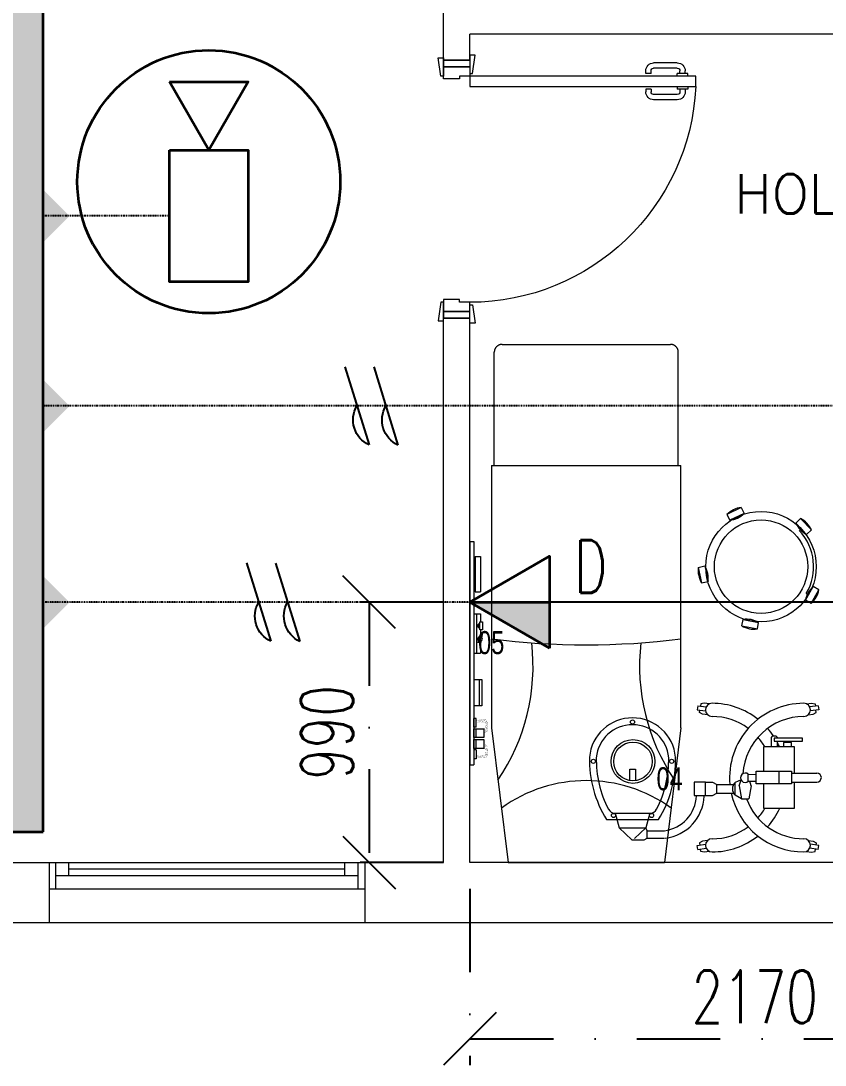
# Model space of a CAD drawing. Header units: inches. Extents: x -12418 to 57169, y -29325 to 19878.
# Drawn here: x 29742 to 32801, y -14238 to -10267 of the extents above; entities that cross this region are included whole.
import ezdxf

# ---------------------------------------------------------------- set-up
doc = ezdxf.new("R2010")
doc.units = ezdxf.units.IN
doc.header["$LTSCALE"] = 25
doc.header["$MEASUREMENT"] = 0
for name, pattern in [('00-Ground Floor$0$HIDDEN', [9.525, 6.35, -3.175]), ('DASHDOT', [25.4, 12.7, -6.35, 0, -6.35]), ('HIDDEN', [9.525, 6.35, -3.175])]:
    doc.linetypes.add(name, pattern=pattern)
doc.layers.get('0').update_dxf_attribs({"color": 8})
doc.layers.get('Defpoints').update_dxf_attribs({"color": 8})
doc.layers.add('0 @ 50', color=8, linetype='Continuous')
doc.layers.add('T-WIRE', color=140, linetype='Continuous')
for name, color, linetype, lineweight in [('00-Ground Floor$0$72_EGR_BASE_TEXT', 252, 'Continuous', 5), ('00-Ground Floor$0$72_EGR_EQP_TAG', 142, 'Continuous', 5), ('00-Ground Floor$0$Aluminum', 251, 'Continuous', 5), ('00-Ground Floor$0$LOADING', 253, 'Continuous', 5), ('00-Ground Floor$0$Walls', 251, 'Continuous', 5), ('00-Ground Floor$0$Wooden Joinery', 251, 'Continuous', 5), ('E-LITE-CLNG-CNDT', 6, 'DASHDOT', 35), ('T-CABL-TRAY', 60, 'Continuous', 35), ('T-DATA-CLNG-COND', 51, 'DASHDOT', 25), ('T-DATA-CLNG-COND @ 100', 51, 'DASHDOT', 25), ('T-DATA-DEVC-TYPE', 2, 'Continuous', 25), ('T-DATA-DIM', 251, 'DASHDOT', 25), ('T-DATA-DIM @ 100', 251, 'DASHDOT', 25), ('T-DATA-FLOR-COND', 40, 'HIDDEN', 25), ('T-DATA-WALL @ 100', 33, 'Continuous', 35), ('T-SERT-CLNG @ 100', 60, 'Continuous', 35)]:
    doc.layers.add(name, color=color, linetype=linetype, lineweight=lineweight)
doc.styles.add('00-Ground Floor$0$SIMPLEX', font='SIMPLEX.shx', dxfattribs={"height": 150})
doc.styles.add('00-Ground Floor$0$X3G_ENTITY_257CFD', font='swisscl.ttf', dxfattribs={"height": 200})
doc.styles.add('DC_Simplex', font='SIMPLEX.shx', dxfattribs={"width": 0.7})
doc.dimstyles.new('DevCad-MM', dxfattribs={"dimscale": 0.01, "dimtxt": 2, "dimasz": 2, "dimexe": 1, "dimexo": 1, "dimgap": 0.6, "dimtad": 1, "dimdec": 0, "dimrnd": 10, "dimzin": 1, "dimdsep": 46, "dimtxsty": 'DC_Simplex', "dimblk1": 'OBLIQUE', "dimblk2": 'OBLIQUE', "dimsah": 1, "dimcen": 3, "dimclrd": 256, "dimclre": 256, "dimclrt": 45, "dimadec": 0, "dimazin": 0, "dimtfac": 1, "dimtdec": 0, "dimtix": 1, "dimtmove": 2, "dimatfit": 2, "dimldrblk": 'OBLIQUE', "dimfxl": 1, "dimtolj": 1, "dimtzin": 0, "dimarcsym": 0})

# ---------------------------------------------------------------- blocks, each defined once
blk = doc.blocks.new('00-Ground Floor$0$A$C72370EFE')
at = {"layer": '00-Ground Floor$0$Wooden Joinery'}
for p, q in [((-0.01, -0.03), (-0.01, -0.07)), ((0, -0.03), (-0.01, -0.03)), ((0.04, -0.03), (0.05, -0.03)), ((0.05, -0.03), (0.05, -0.07)), ((-0.05, -0.07), (-0.05, -0.16)), ((-0.03, -0.07), (-0.03, -0.16)), ((-0.01, -0.04), (-0.02, -0.04)), ((-0.01, -0.06), (-0.02, -0.06)), ((0, -0.07), (-0.01, -0.07)), ((0.04, -0.07), (0.05, -0.07)), ((0.05, -0.04), (0.06, -0.04)), ((0.05, -0.06), (0.06, -0.06)), ((0.07, -0.07), (0.07, -0.16)), ((0.09, -0.07), (0.09, -0.16)), ((-0.01, -0.17), (-0.02, -0.17)), ((-0.01, -0.19), (-0.02, -0.19)), ((-0.01, -0.17), (-0.01, -0.19)), ((0.05, -0.17), (0.06, -0.17)), ((0.05, -0.17), (0.05, -0.19)), ((0.05, -0.19), (0.06, -0.19))]:
    blk.add_line(p, q, dxfattribs=at)
for centre, radius, start, end in [((-0.02, -0.07), 0.03, 90, 180), ((-0.02, -0.07), 0.01, 90, 180), ((0.06, -0.07), 0.03, 0, 90), ((0.06, -0.07), 0.01, 0, 90), ((-0.02, -0.16), 0.03, 180, 270), ((-0.02, -0.16), 0.01, 180, 270), ((0.06, -0.16), 0.01, 270, 0), ((0.06, -0.16), 0.03, 270, 0)]:
    blk.add_arc(centre, radius, start, end, dxfattribs=at)
blk = doc.blocks.new('00-Ground Floor$0$A$C5DAD61B4')
at = {"layer": '00-Ground Floor$0$Wooden Joinery'}
for points in [[(80, 959.1), (80, 969.1), (10, 979.1), (10, 959.1)], [(940, 959.1), (940, 969.1), (1010, 979.1), (1010, 959.1)], [(70, 859.1), (70, 849.1), (0, 839.1), (0, 859.1)], [(120, 859.1), (120, 0), (80, 0), (80, 859.1)], [(950, 859.1), (950, 849.1), (1020, 839.1), (1020, 859.1)]]:
    blk.add_lwpolyline(points, close=True, dxfattribs=at)
for points in [[(45, 859.1), (45, 959.1), (20, 959.1), (20, 859.1), (45, 859.1)], [(45, 859.1), (80, 859.1), (80, 899.1), (90, 899.1), (90, 959.1), (45, 959.1), (45, 859.1)], [(975, 859.1), (940, 859.1), (940, 899.1), (930, 899.1), (930, 959.1), (975, 959.1), (975, 859.1)], [(975, 859.1), (975, 959.1), (1000, 959.1), (1000, 859.1), (975, 859.1)]]:
    blk.add_lwpolyline(points, dxfattribs=at)
blk.add_arc((80, 859.1), 860, 272.666, 0, dxfattribs=at)
at = {"layer": '00-Ground Floor$0$Wooden Joinery', "xscale": 999.9999999998854, "yscale": 999.9999999998854, "zscale": 999.9999999998854, "rotation": 180}
blk.add_blockref('00-Ground Floor$0$A$C72370EFE', (120, 0), dxfattribs=at)
blk = doc.blocks.new('00-Ground Floor$0$mobile light')
at = {"layer": '00-Ground Floor$0$LOADING'}
for p, q in [((1882.58, -498.29), (1882.35, -499.8)), ((1882.35, -499.8), (1885.55, -500.28)), ((1882.58, -498.29), (1885.78, -498.78)), ((1883.28, -500.85), (1883.42, -499.96)), ((1883.78, -497.56), (1883.65, -498.45)), ((1885.1, -497.29), (1883.78, -497.56)), ((1887.04, -497.59), (1885.1, -497.29)), ((1923.94, -497.59), (1925.88, -497.29)), ((1928.41, -498.29), (1925.2, -498.78)), ((1928.63, -499.8), (1925.43, -500.28)), ((1925.88, -497.29), (1927.2, -497.56)), ((1927.2, -497.56), (1927.33, -498.45)), ((1927.7, -500.85), (1927.56, -499.96)), ((1928.41, -498.29), (1928.63, -499.8)), ((1884.47, -501.5), (1883.28, -500.85)), ((1886.4, -501.79), (1884.47, -501.5)), ((1924.58, -501.79), (1926.52, -501.5)), ((1926.52, -501.5), (1927.7, -500.85)), ((1947.59, -502.62), (1941.09, -502.62)), ((1948.76, -501.94), (1947.59, -502.62)), ((1947.59, -502.62), (1947.59, -505.45)), ((1948.15, -506.5), (1952.41, -502.55)), ((1953.47, -501.94), (1948.76, -501.94)), ((1958.23, -506.5), (1953.47, -501.94)), ((1947.59, -505.45), (1941.09, -505.45)), ((1946.6, -512.08), (1948.15, -506.5)), ((1947.59, -505.45), (1948.15, -506.5)), ((1958.23, -506.5), (1948.15, -506.5)), ((1959.78, -512.08), (1958.23, -506.5)), ((1963.08, -509.67), (1943.3, -509.67)), ((1959.78, -512.08), (1946.6, -512.08)), ((1908.01, -522.53), (1909, -517.55)), ((1911.69, -517.55), (1909, -517.55)), ((1912.69, -522.53), (1911.69, -517.55)), ((1911.69, -517.55), (1914.17, -518.99)), ((1914.17, -518.99), (1914.17, -523.77)), ((1921.08, -519.69), (1914.74, -519.69)), ((1922.73, -518.8), (1921.08, -519.69)), ((1921.08, -519.69), (1921.08, -523.01)), ((1921.08, -519.69), (1921.08, -523.01)), ((1925.38, -518.8), (1922.73, -518.8)), ((1892.68, -523.97), (1883.05, -523.97)), ((1892.68, -528.06), (1892.68, -523.24)), ((1892.68, -523.24), (1906.16, -523.24)), ((1897.5, -528.06), (1897.5, -523.24)), ((1906.16, -523.24), (1906.16, -528.06)), ((1908.01, -522.53), (1908.62, -524.28)), ((1912.69, -522.53), (1911.9, -524.78)), ((1911.9, -524.78), (1914.17, -523.77)), ((1921.08, -523.01), (1914.77, -523.01)), ((1922.73, -523.93), (1921.08, -523.04)), ((1925.38, -523.93), (1922.73, -523.93)), ((1892.68, -527.34), (1883.05, -527.34)), ((1906.16, -528.06), (1892.68, -528.06)), ((1909.15, -524.25), (1906.16, -524.32)), ((1909.15, -526.94), (1906.16, -526.87)), ((1909.15, -524.25), (1909.15, -526.94)), ((1882.35, -551.47), (1885.55, -550.99)), ((1882.58, -552.98), (1882.35, -551.47)), ((1884.47, -549.77), (1883.28, -550.42)), ((1883.28, -550.42), (1883.42, -551.31)), ((1886.4, -549.48), (1884.47, -549.77)), ((1924.58, -549.48), (1926.52, -549.77)), ((1928.63, -551.47), (1925.43, -550.99)), ((1926.52, -549.77), (1927.7, -550.42)), ((1927.7, -550.42), (1927.56, -551.31)), ((1928.41, -552.98), (1928.63, -551.47)), ((1882.58, -552.98), (1885.78, -552.5)), ((1883.78, -553.71), (1883.65, -552.82)), ((1885.1, -553.98), (1883.78, -553.71)), ((1887.04, -553.69), (1885.1, -553.98)), ((1923.94, -553.69), (1925.88, -553.98)), ((1928.41, -552.98), (1925.2, -552.5)), ((1925.88, -553.98), (1927.2, -553.71)), ((1927.2, -553.71), (1927.33, -552.82))]:
    blk.add_line(p, q, dxfattribs=at)
for points in [[(1903.33, -523.24), (1903.33, -514.02), (1891.61, -514.02), (1891.61, -523.97)], [(1891.61, -527.34), (1891.61, -537.34), (1903.33, -537.34), (1903.33, -528.06)], [(1954.27, -524.55), (1954.27, -528.82), (1952.05, -528.82), (1952.05, -524.5)], [(1892.74, -537.34), (1892.74, -539.04), (1895.76, -539.04), (1895.76, -537.34)], [(1898.05, -537.34), (1898.05, -539.5)], [(1898.05, -540.63), (1898.05, -540.87), (1898.53, -541.35), (1900.02, -541.35), (1900.5, -540.87), (1900.5, -537.34)]]:
    blk.add_lwpolyline(points, dxfattribs=at)
for points in [[(1929.78, -518.8), (1925.38, -518.8), (1925.38, -523.93), (1929.78, -523.93)], [(1899.3, -539.5), (1888.5, -539.5), (1888.5, -540.63), (1899.3, -540.63)]]:
    blk.add_lwpolyline(points, close=True, dxfattribs=at)
for centre, radius in [((1945.96, -511.25), 0.793), ((1960.42, -511.25), 0.793), ((1953.01, -531.79), 8.32), ((1953.01, -531.79), 7.35), ((1938.31, -531.85), 0.793), ((1968.07, -531.85), 0.793), ((1953.19, -546.77), 0.793)]:
    blk.add_circle(centre, radius, dxfattribs=at)
for centre, radius, start, end in [((1888.02, -499.89), 2.5, 90, 270), ((1888.02, -525.64), 28.25, 12.1463, 90), ((1922.96, -525.64), 28.25, 90, 128.2073), ((1922.96, -499.89), 2.5, 270, 90), ((1888.02, -525.64), 23.25, 20.3387, 90), ((1922.96, -525.64), 23.25, 90, 126.3743), ((1942.82, -519.31), 16.86, 97.1293, 177.6115), ((1922.96, -525.64), 28.25, 138.4974, 155.7305), ((1942.82, -519.31), 13.97, 97.1293, 177.6115), ((1922.96, -525.64), 23.25, 138.7224, 150.0382), ((1980.13, -532.49), 43.32, 148.2167, 181.2501), ((1946.6, -514.96), 2.89, 90, 152.4092), ((1959.78, -514.96), 2.89, 27.5908, 90), ((1926.25, -532.49), 43.32, 358.7499, 31.7833), ((1980.13, -532.49), 40.72, 152.4092, 181.2501), ((1926.25, -532.49), 40.72, 358.7499, 27.5908), ((1911.94, -521.38), 3.27, 313.0112, 46.9888), ((1883.05, -525.65), 1.68, 90, 270), ((1888.02, -525.64), 28.25, 270, 5.3386), ((1910.32, -525.6), 1.78, 229.0673, 130.9327), ((1888.02, -525.64), 23.25, 270, 356.3184), ((1953.19, -531.93), 16.44, 185.2361, 354.7639), ((1953.19, -531.93), 13.84, 185.2361, 354.7639), ((1922.96, -525.64), 28.25, 204.483, 208.105), ((1922.96, -525.64), 23.25, 210.2349, 221.2776), ((1922.96, -525.64), 28.25, 213.7985, 221.5026), ((1922.96, -525.64), 28.25, 231.7927, 270), ((1922.96, -525.64), 23.25, 233.6257, 270), ((1888.02, -551.39), 2.5, 90, 270), ((1922.96, -551.39), 2.5, 270, 90)]:
    blk.add_arc(centre, radius, start, end, dxfattribs=at)
blk = doc.blocks.new('00-Ground Floor$0$HF10037B-P')
at = {"layer": '00-Ground Floor$0$LOADING'}
for p, q in [((0.2459, 0.134), (0.1859, 0.134)), ((0.1859, 0.134), (0.1859, 0.109)), ((0.2459, 0.134), (0.2459, 0.109)), ((0.2459, 0.109), (0.1859, 0.109)), ((0, 0), (-0.0142, -0.0583)), ((0, 0), (0.0243, -0.0059)), ((0.0243, -0.0059), (0.01, -0.0642)), ((0.4069, -0.0417), (0.4165, -0.0387)), ((0.4071, -0.0094), (0.431, -0.0018)), ((0.4071, -0.0094), (0.4255, -0.0665)), ((0.431, -0.0018), (0.4493, -0.0589)), ((-0.0142, -0.0583), (0.01, -0.0642)), ((0.4255, -0.0665), (0.4493, -0.0589)), ((0.0524, -0.2725), (0.0674, -0.2525)), ((0.0524, -0.2725), (0.1004, -0.3085)), ((0.0674, -0.2525), (0.1154, -0.2885)), ((0.3125, -0.2897), (0.362, -0.2558)), ((0.3266, -0.3103), (0.3761, -0.2764)), ((0.3267, -0.268), (0.3323, -0.2763)), ((0.3761, -0.2764), (0.362, -0.2558)), ((0.1004, -0.3085), (0.1154, -0.2885)), ((0.3266, -0.3103), (0.3125, -0.2897))]:
    blk.add_line(p, q, dxfattribs=at)
for radius in [0.21, 0.1775]:
    blk.add_circle((0.2161, -0.1014), radius, dxfattribs=at)
for centre, radius, start, end in [((0.2159, 0.0465), 0.0925, 71.0754, 108.9246), ((0.2159, 0.1965), 0.0925, 251.0754, 288.9246), ((0.0779, -0.0499), 0.0925, 147.3419, 185.1912), ((-0.0678, -0.0143), 0.0925, 327.3419, 5.1912), ((0.4996, -0.0113), 0.0925, 178.8412, 216.6904), ((0.3568, -0.057), 0.0925, 358.8412, 36.6904), ((0.2161, -0.1014), 0.2, 303.6037, 17.3657), ((0.1289, -0.2205), 0.0925, 214.1875, 252.0368), ((0.0389, -0.3404), 0.0925, 34.1875, 72.0368), ((0.3867, -0.3449), 0.0925, 105.5121, 143.3614), ((0.3019, -0.2212), 0.0925, 285.5121, 323.3614)]:
    blk.add_arc(centre, radius, start, end, dxfattribs=at)
blk = doc.blocks.new('00-Ground Floor$0$HF13902-P')
at = {"color": 8, "linetype": '00-Ground Floor$0$HIDDEN'}
for p, q in [((-0.35, -0.6824), (-0.35, -1.1124)), ((0.35, -0.6824), (0.35, -1.1124)), ((0.32, -1.1424), (-0.32, -1.1424))]:
    blk.add_line(p, q, dxfattribs=at)
at = {"linetype": 'Continuous'}
for points in [[(0.36, -0.5224), (0.36, -0.5224), (0.36, -0.5224), (0.36, -0.5224), (0.36, -0.5224), (0.36, -0.5224), (0.36, -0.5224), (0.36, -0.5224), (0.36, -0.5224), (0.36, -0.5224), (0.36, -0.5224), (0.36, -0.5224), (0.36, -0.5224), (0.36, -0.5224), (0.36, -0.5224), (0.36, -0.5224), (0.36, -0.5224), (0.36, -0.5224), (0.36, -0.5224), (0.36, -0.5224), (0.36, -0.5224), (0.36, -0.5224), (0.36, -0.5224), (0.36, -0.5224), (0.36, -0.5224), (0.36, -0.5224), (0.36, -0.5224), (0.36, -0.5224), (0.36, -0.5224), (0.36, -0.5224), (0.36, -0.5224), (0.36, -0.5224), (0.36, -0.5224), (0.36, -0.5224), (0.36, -0.5224), (0.36, -0.5224), (0.36, -0.5224), (0.36, -0.5224), (0.36, -0.5224), (0.36, -0.5224), (0.36, -0.5224), (0.36, -0.5224), (0.36, -0.5224), (0.36, -0.5224), (0.36, -0.5224), (0.36, -0.5224), (0.36, -0.5224), (0.36, -0.5224), (0.36, -0.5224), (0.36, -0.5224), (0.36, -0.5224), (0.36, -0.5224), (0.36, -0.5224), (0.36, -0.5224), (0.36, -0.5224), (0.36, -0.5224), (0.36, -0.5224), (0.36, -0.5224), (0.36, -0.5224), (0.36, -0.5224), (0.36, -0.5224), (0.36, -0.5224), (0.36, -0.5224), (0.36, -0.5224), (0.36, -0.5224), (0.36, -0.5224), (0.36, -0.5224), (0.36, -0.5224), (0.36, -0.5224), (0.36, -0.5224), (0.36, -0.5224), (0.36, -0.5224), (0.36, -0.5224), (0.36, -0.5224), (0.36, -0.5224), (0.36, -0.5224), (0.36, -0.5224), (0.36, -0.5224), (0.36, -0.5224), (0.36, -0.5224), (0.36, -0.5224), (0.36, -0.5224), (0.36, -0.5224), (0.36, -0.5224), (0.36, -0.5224), (0.36, -0.5224), (0.36, -0.5224), (0.36, -0.5224), (0.36, -0.5224), (0.36, -0.5224), (0.36, -0.5224), (0.36, -0.5224), (0.36, -0.5224), (0.36, -0.5224), (0.36, -0.5224), (0.36, -0.5224), (0.36, -0.5224), (0.36, -0.5224), (0.36, -0.5224), (0.36, -0.5224), (0.36, -0.5224), (0.36, -0.5224), (0.36, -0.5224), (0.36, -0.5224), (0.36, -0.5224), (0.36, -0.5224), (0.36, -0.5224), (0.36, -0.5224), (0.36, -0.5224), (0.36, -0.5224), (0.36, -0.5224), (0.36, -0.5224), (0.36, -0.5224), (0.36, -0.5224), (0.36, -0.5224), (0.36, -0.5224), (0.36, -0.5224), (0.36, -0.5224), (0.36, -0.5224), (0.36, -0.5224), (0.36, -0.5224), (0.36, -0.5224), (0.36, -0.5224), (0.36, -0.5224), (0.36, -0.5224), (0.36, -0.5224), (0.36, -0.5224), (0.36, -0.5224), (0.36, -0.5224), (0.36, -0.5224), (0.36, -0.5224), (0.36, -0.5224), (0.36, -0.5224), (0.36, -0.5224), (0.36, -0.5224), (0.36, -0.5224), (0.36, -0.5224), (0.36, -0.5224), (0.36, -0.5224), (0.36, -0.5224), (0.36, -0.5224), (0.36, -0.5224), (0.36, -0.5224), (0.36, -0.5224), (0.36, -0.5224), (0.36, -0.5224), (0.36, -0.5224), (0.36, -0.5224), (0.36, -0.5224), (0.36, -0.5224), (0.36, -0.5224), (0.36, -0.5224), (0.36, -0.5224), (0.36, -0.5224), (0.36, -0.5224), (0.36, -0.5224), (0.36, -0.5224), (0.36, -0.5224), (0.36, -0.5224), (0.36, -0.5224), (0.36, -0.5224), (0.36, -0.5224), (0.36, -0.5224), (0.36, -0.5224), (0.36, -0.5224), (0.36, -0.5224), (0.36, -0.5224), (0.36, -0.5224), (0.36, -0.5224), (0.36, -0.5224), (0.36, -0.5224), (0.36, -0.5224), (0.36, -0.5224), (0.36, -0.5224), (0.36, -0.5224), (0.36, -0.5224), (0.36, -0.5224), (0.36, -0.5224), (0.36, -0.5224), (0.36, -0.5224), (0.36, -0.5224), (0.36, -0.5224), (0.36, -0.5224), (0.36, -0.5224), (0.36, -0.5224), (0.36, -0.5224), (0.36, -0.5224), (0.36, -0.5224), (0.36, -0.5224), (0.36, -0.5224), (0.36, -0.5224), (0.36, -0.5224), (0.36, -0.5224), (0.36, -0.5224), (0.36, -0.5224), (0.36, -0.5224), (0.36, -0.5224), (0.36, -0.5224), (0.36, -0.5224), (0.36, -0.5224), (0.36, -0.5224), (0.36, -0.5224), (0.36, -0.5224), (0.36, -0.5224), (0.36, -0.5224), (0.36, -0.5224), (0.36, -0.5224), (0.36, -0.5224), (0.36, -0.5224), (0.36, -0.5224), (0.36, -0.5224), (0.36, -0.5224), (0.36, -0.5224), (0.36, -0.5224), (0.36, -0.5224), (0.36, -0.5224), (0.36, -0.5224), (0.36, -0.5224), (0.36, -0.5224)], [(0.36, -0.5224), (0.36, -0.5224), (0.36, -0.5224), (0.36, -0.5224), (0.36, -0.5224), (0.36, -0.5224), (0.36, -0.5224), (0.36, -0.5224), (0.36, -0.5224), (0.36, -0.5224), (0.36, -0.5224), (0.36, -0.5224), (0.36, -0.5224), (0.36, -0.5224), (0.36, -0.5224), (0.36, -0.5224), (0.36, -0.5224), (0.36, -0.5224), (0.36, -0.5224), (0.36, -0.5224), (0.36, -0.5224), (0.36, -0.5224), (0.36, -0.5224), (0.36, -0.5224), (0.36, -0.5224), (0.36, -0.5224), (0.36, -0.5224), (0.36, -0.5224), (0.36, -0.5224), (0.36, -0.5224), (0.36, -0.5224), (0.36, -0.5224), (0.36, -0.5224), (0.36, -0.5224), (0.36, -0.5224), (0.36, -0.5224), (0.36, -0.5224), (0.36, -0.5224), (0.36, -0.5224), (0.36, -0.5224), (0.36, -0.5224), (0.36, -0.5224), (0.36, -0.5224), (0.36, -0.5224), (0.36, -0.5224), (0.36, -0.5224), (0.36, -0.5224), (0.36, -0.5224), (0.36, -0.5224), (0.36, -0.5224), (0.36, -0.5224), (0.36, -0.5224), (0.36, -0.5224), (0.36, -0.5224), (0.36, -0.5224), (0.36, -0.5224), (0.36, -0.5224), (0.36, -0.5224), (0.36, -0.5224), (0.36, -0.5224), (0.36, -0.5224), (0.36, -0.5224), (0.36, -0.5224), (0.36, -0.5224), (0.36, -0.5224), (0.36, -0.5224), (0.36, -0.5224), (0.36, -0.5224), (0.36, -0.5224), (0.36, -0.5224), (0.36, -0.5224), (0.36, -0.5224), (0.36, -0.5224), (0.36, -0.5224), (0.36, -0.5224), (0.36, -0.5224), (0.36, -0.5224), (0.36, -0.5224), (0.36, -0.5224), (0.36, -0.5224), (0.36, -0.5224), (0.36, -0.5224), (0.36, -0.5224), (0.36, -0.5224), (0.36, -0.5224), (0.36, -0.5224), (0.36, -0.5224), (0.36, -0.5224), (0.36, -0.5224), (0.36, -0.5224), (0.36, -0.5224), (0.36, -0.5224), (0.36, -0.5224), (0.36, -0.5224), (0.36, -0.5224), (0.36, -0.5224), (0.36, -0.5224), (0.36, -0.5224), (0.36, -0.5224), (0.36, -0.5224), (0.36, -0.5224), (0.36, -0.5224), (0.36, -0.5224), (0.36, -0.5224), (0.36, -0.5224), (0.36, -0.5224), (0.36, -0.5224), (0.36, -0.5224), (0.36, -0.5224), (0.36, -0.5224), (0.36, -0.5224), (0.36, -0.5224), (0.36, -0.5224), (0.36, -0.5224), (0.36, -0.5224), (0.36, -0.5224), (0.36, -0.5224), (0.36, -0.5224), (0.36, -0.5224), (0.36, -0.5224), (0.36, -0.5224), (0.36, -0.5224), (0.36, -0.5224), (0.36, -0.5224), (0.36, -0.5224), (0.36, -0.5224), (0.36, -0.5224), (0.36, -0.5224), (0.36, -0.5224), (0.36, -0.5224), (0.36, -0.5224), (0.36, -0.5224), (0.36, -0.5224), (0.36, -0.5224), (0.36, -0.5224), (0.36, -0.5224), (0.36, -0.5224), (0.36, -0.5224), (0.36, -0.5224), (0.36, -0.5224), (0.36, -0.5224), (0.36, -0.5224), (0.36, -0.5224), (0.36, -0.5224), (0.36, -0.5224), (0.36, -0.5224), (0.36, -0.5224), (0.36, -0.5224), (0.36, -0.5224), (0.36, -0.5224), (0.36, -0.5224), (0.36, -0.5224), (0.36, -0.5224), (0.36, -0.5224), (0.36, -0.5224), (0.36, -0.5224), (0.36, -0.5224), (0.36, -0.5224), (0.36, -0.5224), (0.36, -0.5224), (0.36, -0.5224), (0.36, -0.5224), (0.36, -0.5224), (0.36, -0.5224), (0.36, -0.5224), (0.36, -0.5224), (0.36, -0.5224), (0.36, -0.5224), (0.36, -0.5224), (0.36, -0.5224), (0.36, -0.5224), (0.36, -0.5224), (0.36, -0.5224), (0.36, -0.5224), (0.36, -0.5224), (0.36, -0.5224), (0.36, -0.5224), (0.36, -0.5224), (0.36, -0.5224), (0.36, -0.5224), (0.36, -0.5224), (0.36, -0.5224), (0.36, -0.5224), (0.36, -0.5224), (0.36, -0.5224), (0.36, -0.5224), (0.36, -0.5224), (0.36, -0.5224), (0.36, -0.5224), (0.36, -0.5224), (0.36, -0.5224), (0.36, -0.5224), (0.36, -0.5224), (0.36, -0.5224), (0.36, -0.5224), (0.36, -0.5224), (0.36, -0.5224), (0.36, -0.5224), (0.36, -0.5224), (0.36, -0.5224), (0.36, -0.5224), (0.36, -0.5224), (0.36, -0.5224), (0.36, -0.5224), (0.36, -0.5224), (0.36, -0.5224), (0.36, -0.5224), (0.36, -0.5224), (0.36, -0.5224), (0.36, -0.5224), (0.36, -0.5224), (0.36, -0.5224), (0.36, -0.5224), (0.36, -0.5224)], [(0.36, -0.5224), (0.36, -0.5224), (0.36, -0.5224), (0.36, -0.5224), (0.36, -0.5224), (0.36, -0.5224), (0.36, -0.5224), (0.36, -0.5224), (0.36, -0.5224), (0.36, -0.5224), (0.36, -0.5224), (0.36, -0.5224), (0.36, -0.5224), (0.36, -0.5224), (0.36, -0.5224), (0.36, -0.5224), (0.36, -0.5224), (0.36, -0.5224), (0.36, -0.5224), (0.36, -0.5224), (0.36, -0.5224), (0.36, -0.5224), (0.36, -0.5224), (0.36, -0.5224), (0.36, -0.5224), (0.36, -0.5224), (0.36, -0.5224), (0.36, -0.5224), (0.36, -0.5224), (0.36, -0.5224), (0.36, -0.5224), (0.36, -0.5224), (0.36, -0.5224), (0.36, -0.5224), (0.36, -0.5224), (0.36, -0.5224), (0.36, -0.5224), (0.36, -0.5224), (0.36, -0.5224), (0.36, -0.5224), (0.36, -0.5224), (0.36, -0.5224), (0.36, -0.5224), (0.36, -0.5224), (0.36, -0.5224), (0.36, -0.5224), (0.36, -0.5224), (0.36, -0.5224), (0.36, -0.5224), (0.36, -0.5224), (0.36, -0.5224), (0.36, -0.5224), (0.36, -0.5224), (0.36, -0.5224), (0.36, -0.5224), (0.36, -0.5224), (0.36, -0.5224), (0.36, -0.5224), (0.36, -0.5224), (0.36, -0.5224), (0.36, -0.5224), (0.36, -0.5224), (0.36, -0.5224), (0.36, -0.5224), (0.36, -0.5224), (0.36, -0.5224), (0.36, -0.5224), (0.36, -0.5224), (0.36, -0.5224), (0.36, -0.5224), (0.36, -0.5224), (0.36, -0.5224), (0.36, -0.5224), (0.36, -0.5224), (0.36, -0.5224), (0.36, -0.5224), (0.36, -0.5224), (0.36, -0.5224), (0.36, -0.5224), (0.36, -0.5224), (0.36, -0.5224), (0.36, -0.5224), (0.36, -0.5224), (0.36, -0.5224), (0.36, -0.5224), (0.36, -0.5224), (0.36, -0.5224), (0.36, -0.5224), (0.36, -0.5224), (0.36, -0.5224), (0.36, -0.5224), (0.36, -0.5224), (0.36, -0.5224), (0.36, -0.5224), (0.36, -0.5224), (0.36, -0.5224), (0.36, -0.5224), (0.36, -0.5224), (0.36, -0.5224), (0.36, -0.5224), (0.36, -0.5224), (0.36, -0.5224), (0.36, -0.5224), (0.36, -0.5224), (0.36, -0.5224), (0.36, -0.5224), (0.36, -0.5224), (0.36, -0.5224), (0.36, -0.5224), (0.36, -0.5224), (0.36, -0.5224), (0.36, -0.5224), (0.36, -0.5224), (0.36, -0.5224), (0.36, -0.5224), (0.36, -0.5224), (0.36, -0.5224), (0.36, -0.5224), (0.36, -0.5224), (0.36, -0.5224), (0.36, -0.5224), (0.36, -0.5224), (0.36, -0.5224), (0.36, -0.5224), (0.36, -0.5224), (0.36, -0.5224), (0.36, -0.5224), (0.36, -0.5224), (0.36, -0.5224), (0.36, -0.5224), (0.36, -0.5224), (0.36, -0.5224), (0.36, -0.5224), (0.36, -0.5224), (0.36, -0.5224), (0.36, -0.5224), (0.36, -0.5224), (0.36, -0.5224), (0.36, -0.5224), (0.36, -0.5224), (0.36, -0.5224), (0.36, -0.5224), (0.36, -0.5224), (0.36, -0.5224), (0.36, -0.5224), (0.36, -0.5224), (0.36, -0.5224), (0.36, -0.5224), (0.36, -0.5224), (0.36, -0.5224), (0.36, -0.5224), (0.36, -0.5224), (0.36, -0.5224), (0.36, -0.5224), (0.36, -0.5224), (0.36, -0.5224), (0.36, -0.5224), (0.36, -0.5224), (0.36, -0.5224), (0.36, -0.5224), (0.36, -0.5224), (0.36, -0.5224), (0.36, -0.5224), (0.36, -0.5224), (0.36, -0.5224), (0.36, -0.5224), (0.36, -0.5224), (0.36, -0.5224), (0.36, -0.5224), (0.36, -0.5224), (0.36, -0.5224), (0.36, -0.5224), (0.36, -0.5224), (0.36, -0.5224), (0.36, -0.5224), (0.36, -0.5224), (0.36, -0.5224), (0.36, -0.5224), (0.36, -0.5224), (0.36, -0.5224), (0.36, -0.5224), (0.36, -0.5224), (0.36, -0.5224), (0.36, -0.5224), (0.36, -0.5224), (0.36, -0.5224), (0.36, -0.5224), (0.36, -0.5224), (0.36, -0.5224), (0.36, -0.5224), (0.36, -0.5224), (0.36, -0.5224), (0.36, -0.5224), (0.36, -0.5224), (0.36, -0.5224), (0.36, -0.5224), (0.36, -0.5224), (0.36, -0.5224), (0.36, -0.5224), (0.36, -0.5224), (0.36, -0.5224), (0.36, -0.5224), (0.36, -0.5224), (0.36, -0.5224), (0.36, -0.5224), (0.36, -0.5224), (0.36, -0.5224), (0.36, -0.5224), (0.36, -0.5224), (0.36, -0.5224), (0.36, -0.5224), (0.36, -0.5224), (0.36, -0.5224), (0.36, -0.5224), (0.36, -0.5224), (0.36, -0.5224), (0.36, -0.5224), (0.36, -0.5224), (0.36, -0.5224), (0.36, -0.5224), (0.36, -0.5224), (0.36, -0.5224), (0.36, -0.5224), (0.36, -0.5224), (0.36, -0.5224), (0.36, -0.5224), (0.36, -0.5224), (0.36, -0.5224), (0.36, -0.5224), (0.36, -0.5224), (0.36, -0.5224), (0.36, -0.5224), (0.36, -0.5224), (0.36, -0.5224), (0.36, -0.5224), (0.36, -0.5224), (0.36, -0.5224), (0.36, -0.5224), (0.36, -0.5224), (0.36, -0.5224), (0.36, -0.5224), (0.36, -0.5224), (0.36, -0.5224), (0.36, -0.5224), (0.36, -0.5224), (0.36, -0.5224), (0.36, -0.5224), (0.36, -0.5224), (0.36, -0.5224), (0.36, -0.5224), (0.36, -0.5224), (0.36, -0.5224), (0.36, -0.5224), (0.36, -0.5224), (0.36, -0.5224), (0.36, -0.5224), (0.36, -0.5224), (0.36, -0.5224), (0.36, -0.5224), (0.36, -0.5224), (0.36, -0.5224), (0.36, -0.5224), (0.36, -0.5224), (0.36, -0.5224), (0.36, -0.5224), (0.36, -0.5224), (0.36, -0.5224), (0.36, -0.5224), (0.36, -0.5224), (0.36, -0.5224), (0.36, -0.5224), (0.36, -0.5224), (0.36, -0.5224), (0.36, -0.5224), (0.36, -0.5224), (0.36, -0.5224), (0.36, -0.5224)]]:
    blk.add_lwpolyline(points, close=True, dxfattribs=at)
for points in [[(0.36, -0.5224), (0.36, -0.5224), (0.36, -0.5224), (0.36, -0.5224), (0.36, -0.5224), (0.36, -0.5224), (0.36, -0.5224), (0.36, -0.5224)], [(0.36, -0.5224), (0.36, -0.5224), (0.36, -0.5224), (0.36, -0.5224), (0.36, -0.5224), (0.36, -0.5224), (0.36, -0.5224), (0.36, -0.5224), (0.36, -0.5224), (0.36, -0.5224), (0.36, -0.5224), (0.36, -0.5224), (0.36, -0.5224), (0.36, -0.5224), (0.36, -0.5224), (0.36, -0.5224), (0.36, -0.5224), (0.36, -0.5224), (0.36, -0.5224), (0.36, -0.5224), (0.36, -0.5224), (0.36, -0.5224), (0.36, -0.5224), (0.36, -0.5224), (0.36, -0.5224), (0.36, -0.5224), (0.36, -0.5224), (0.36, -0.5224), (0.36, -0.5224), (0.36, -0.5224), (0.36, -0.5224), (0.36, -0.5224), (0.36, -0.5224), (0.36, -0.5224), (0.36, -0.5224), (0.36, -0.5224), (0.36, -0.5224), (0.36, -0.5224), (0.36, -0.5224), (0.36, -0.5224), (0.36, -0.5224), (0.36, -0.5224), (0.36, -0.5224), (0.36, -0.5224), (0.36, -0.5224), (0.36, -0.5224), (0.36, -0.5224), (0.36, -0.5224), (0.36, -0.5224), (0.36, -0.5224), (0.36, -0.5224), (0.36, -0.5224), (0.36, -0.5224), (0.36, -0.5224), (0.36, -0.5224), (0.36, -0.5224), (0.36, -0.5224), (0.36, -0.5224), (0.36, -0.5224), (0.36, -0.5224), (0.36, -0.5224), (0.36, -0.5224), (0.36, -0.5224), (0.36, -0.5224), (0.36, -0.5224), (0.36, -0.5224), (0.36, -0.5224), (0.36, -0.5224), (0.36, -0.5224), (0.36, -0.5224), (0.36, -0.5224), (0.36, -0.5224), (0.36, -0.5224), (0.36, -0.5224), (0.36, -0.5224), (0.36, -0.5224), (0.36, -0.5224), (0.36, -0.5224), (0.36, -0.5224), (0.36, -0.5224), (0.36, -0.5224), (0.36, -0.5224), (0.36, -0.5224), (0.36, -0.5224), (0.36, -0.5224), (0.36, -0.5224), (0.36, -0.5224), (0.36, -0.5224), (0.36, -0.5224), (0.36, -0.5224), (0.36, -0.5224), (0.36, -0.5224), (0.36, -0.5224), (0.36, -0.5224), (0.36, -0.5224), (0.36, -0.5224), (0.36, -0.5224), (0.36, -0.5224), (0.36, -0.5224), (0.36, -0.5224), (0.36, -0.5224), (0.36, -0.5224), (0.36, -0.5224), (0.36, -0.5224), (0.36, -0.5224), (0.36, -0.5224), (0.36, -0.5224), (0.36, -0.5224), (0.36, -0.5224), (0.36, -0.5224), (0.36, -0.5224)], [(0.36, -0.5224), (0.36, -0.5224), (0.36, -0.5224), (0.36, -0.5224), (0.36, -0.5224), (0.36, -0.5224), (0.36, -0.5224), (0.36, -0.5224), (0.36, -0.5224), (0.36, -0.5224), (0.36, -0.5224), (0.36, -0.5224), (0.36, -0.5224), (0.36, -0.5224), (0.36, -0.5224), (0.36, -0.5224), (0.36, -0.5224)], [(0.36, -0.5224), (0.36, -0.5224), (0.36, -0.5224), (0.36, -0.5224), (0.36, -0.5224), (0.36, -0.5224), (0.36, -0.5224)], [(0.36, -0.5224), (0.36, -0.5224), (0.36, -0.5224), (0.36, -0.5224), (0.36, -0.5224), (0.36, -0.5224), (0.36, -0.5224), (0.36, -0.5224), (0.36, -0.5224), (0.36, -0.5224), (0.36, -0.5224), (0.36, -0.5224)], [(0.36, -0.5224), (0.36, -0.5224), (0.36, -0.5224), (0.36, -0.5224), (0.36, -0.5224), (0.36, -0.5224), (0.36, -0.5224), (0.36, -0.5224), (0.36, -0.5224), (0.36, -0.5224), (0.36, -0.5224), (0.36, -0.5224), (0.36, -0.5224), (0.36, -0.5224), (0.36, -0.5224), (0.36, -0.5224), (0.36, -0.5224), (0.36, -0.5224), (0.36, -0.5224), (0.36, -0.5224), (0.36, -0.5224), (0.36, -0.5224), (0.36, -0.5224), (0.36, -0.5224), (0.36, -0.5224), (0.36, -0.5224), (0.36, -0.5224), (0.36, -0.5224), (0.36, -0.5224), (0.36, -0.5224), (0.36, -0.5224), (0.36, -0.5224), (0.36, -0.5224), (0.36, -0.5224), (0.36, -0.5224), (0.36, -0.5224), (0.36, -0.5224), (0.36, -0.5224), (0.36, -0.5224), (0.36, -0.5224), (0.36, -0.5224), (0.36, -0.5224), (0.36, -0.5224), (0.36, -0.5224), (0.36, -0.5224), (0.36, -0.5224), (0.36, -0.5224), (0.36, -0.5224), (0.36, -0.5224), (0.36, -0.5224), (0.36, -0.5224), (0.36, -0.5224), (0.36, -0.5224), (0.36, -0.5224), (0.36, -0.5224), (0.36, -0.5224), (0.36, -0.5224), (0.36, -0.5224), (0.36, -0.5224), (0.36, -0.5224), (0.36, -0.5224), (0.36, -0.5224), (0.36, -0.5224), (0.36, -0.5224), (0.36, -0.5224), (0.36, -0.5224), (0.36, -0.5224), (0.36, -0.5224), (0.36, -0.5224), (0.36, -0.5224), (0.36, -0.5224), (0.36, -0.5224), (0.36, -0.5224), (0.36, -0.5224), (0.36, -0.5224), (0.36, -0.5224), (0.36, -0.5224), (0.36, -0.5224), (0.36, -0.5224), (0.36, -0.5224), (0.36, -0.5224), (0.36, -0.5224), (0.36, -0.5224), (0.36, -0.5224), (0.36, -0.5224), (0.36, -0.5224), (0.36, -0.5224), (0.36, -0.5224), (0.36, -0.5224)], [(0.36, -0.5224), (0.36, -0.5224), (0.36, -0.5224), (0.36, -0.5224), (0.36, -0.5224), (0.36, -0.5224), (0.36, -0.5224), (0.36, -0.5224), (0.36, -0.5224), (0.36, -0.5224)], [(0.36, -0.5224), (0.36, -0.5224), (0.36, -0.5224), (0.36, -0.5224), (0.36, -0.5224), (0.36, -0.5224), (0.36, -0.5224), (0.36, -0.5224), (0.36, -0.5224), (0.36, -0.5224)], [(0.36, -0.5224), (0.36, -0.5224), (0.36, -0.5224), (0.36, -0.5224), (0.36, -0.5224), (0.36, -0.5224), (0.36, -0.5224), (0.36, -0.5224), (0.36, -0.5224), (0.36, -0.5224), (0.36, -0.5224), (0.36, -0.5224), (0.36, -0.5224), (0.36, -0.5224), (0.36, -0.5224)], [(0.36, -0.5224), (0.36, -0.5224), (0.36, -0.5224), (0.36, -0.5224), (0.36, -0.5224), (0.36, -0.5224), (0.36, -0.5224), (0.36, -0.5224), (0.36, -0.5224), (0.36, -0.5224)], [(0.36, -0.5224), (0.36, -0.5224), (0.36, -0.5224), (0.36, -0.5224), (0.36, -0.5224), (0.36, -0.5224), (0.36, -0.5224)], [(0.36, -0.5224), (0.36, -0.5224), (0.36, -0.5224), (0.36, -0.5224), (0.36, -0.5224), (0.36, -0.5224), (0.36, -0.5224), (0.36, -0.5224), (0.36, -0.5224), (0.36, -0.5224)], [(0.36, -0.5224), (0.36, -0.5224), (0.36, -0.5224), (0.36, -0.5224), (0.36, -0.5224), (0.36, -0.5224), (0.36, -0.5224), (0.36, -0.5224), (0.36, -0.5224), (0.36, -0.5224), (0.36, -0.5224), (0.36, -0.5224), (0.36, -0.5224), (0.36, -0.5224), (0.36, -0.5224), (0.36, -0.5224), (0.36, -0.5224), (0.36, -0.5224)], [(0.36, -0.5224), (0.36, -0.5224), (0.36, -0.5224), (0.36, -0.5224), (0.36, -0.5224), (0.36, -0.5224), (0.36, -0.5224), (0.36, -0.5224), (0.36, -0.5224)]]:
    blk.add_lwpolyline(points, dxfattribs=at)
blk.add_circle((0.36, -0.5224), 0.000000101)
at = {"color": 8}
for centre, radius, start, end in [((0, 1.0679), 0.5515, 234.1788, 305.8212), ((-0.9704, 0.0819), 0.7679, 353.3222, 34.2669), ((0.9704, 0.0819), 0.7679, 145.7331, 186.6778), ((0, -2.9071), 2.9071, 82.8865, 97.1135)]:
    blk.add_arc(centre, radius, start, end, dxfattribs=at)
at = {"color": 8, "linetype": '00-Ground Floor$0$HIDDEN'}
for centre, start, end in [((-0.32, -1.1124), 180, 270), ((0.32, -1.1124), 270, 0)]:
    blk.add_arc(centre, 0.03, start, end, dxfattribs=at)
at = {"layer": '00-Ground Floor$0$LOADING'}
for p, q in [((-0.36, 0.3161), (-0.2975, 0.8276)), ((0.2975, 0.8276), (-0.2975, 0.8276)), ((0.36, 0.3161), (0.2975, 0.8276)), ((-0.36, 0.3161), (-0.36, -0.6824)), ((0.36, -0.6824), (0.36, 0.3161)), ((0.36, -0.6824), (-0.36, -0.6824))]:
    blk.add_line(p, q, dxfattribs=at)
blk = doc.blocks.new('00-Ground Floor$0$ME19011A-P')
for p, q in [((-0.425, 0), (0.425, 0)), ((-0.425, 0), (-0.425, -0.015)), ((0.425, 0), (0.425, -0.015)), ((-0.425, -0.015), (0.425, -0.015)), ((-0.3675, -0.0198), (-0.2325, -0.0198)), ((-0.3675, -0.0198), (-0.3675, -0.0399)), ((-0.36, -0.015), (-0.36, -0.0198)), ((-0.24, -0.015), (-0.24, -0.0198)), ((-0.2325, -0.0198), (-0.2325, -0.0399)), ((-0.15, -0.015), (-0.15, -0.04)), ((-0.15, -0.025), (0, -0.025)), ((-0.0606, -0.0371), (-0.0787, -0.0432)), ((-0.0402, -0.0312), (-0.0496, -0.0337)), ((-0.0376, -0.0409), (-0.0402, -0.0312)), ((0, -0.015), (0, -0.04)), ((0.1, -0.015), (0.1, -0.045)), ((0.1, -0.035), (0.2, -0.035)), ((0.2, -0.045), (0.2, -0.015)), ((0.2818, -0.015), (0.2484, -0.015)), ((0.2484, -0.0243), (0.2484, -0.015)), ((0.2818, -0.0243), (0.2484, -0.0243)), ((0.2818, -0.0243), (0.2818, -0.015)), ((0.3211, -0.015), (0.2877, -0.015)), ((0.2877, -0.015), (0.2877, -0.0531)), ((0.3211, -0.0243), (0.2877, -0.0243)), ((0.3211, -0.0531), (0.3211, -0.015)), ((0.3623, -0.015), (0.3289, -0.015)), ((0.3289, -0.015), (0.3289, -0.0531)), ((0.3623, -0.0243), (0.3289, -0.0243)), ((0.3623, -0.0531), (0.3623, -0.015)), ((0.3682, -0.0243), (0.3682, -0.015)), ((0.3682, -0.015), (0.4016, -0.015)), ((0.3682, -0.0243), (0.4016, -0.0243)), ((0.4016, -0.0243), (0.4016, -0.015)), ((-0.3675, -0.0399), (-0.2325, -0.0399)), ((-0.15, -0.04), (-0.1187, -0.04)), ((-0.0887, -0.04), (-0.0637, -0.04)), ((-0.0787, -0.0432), (-0.077, -0.0497)), ((-0.0582, -0.046), (-0.077, -0.0497)), ((-0.047, -0.0434), (-0.0376, -0.0409)), ((-0.0379, -0.04), (0, -0.04)), ((0.1, -0.045), (0.2, -0.045)), ((0.2877, -0.0531), (0.3211, -0.0531)), ((0.3289, -0.0531), (0.3623, -0.0531))]:
    blk.add_line(p, q)
blk.add_lwpolyline([(-0.1187, -0.0482), (-0.0887, -0.0482), (-0.0887, -0.0382), (-0.1187, -0.0382)], close=True)
at = {"color": 8, "const_width": 0.000601}
for points in [[(0.3044, -0.0531, -0.184574), (0.2977, -0.0636, -1.44364), (0.2961, -0.0581, -0.837915), (0.2969, -0.0664, -0.30536), (0.2839, -0.062, -1.584726), (0.2894, -0.0609, -0.253153), (0.2827, -0.0684, -0.874198), (0.2775, -0.0585, -0.915253), (0.2791, -0.0658, -0.223821), (0.2683, -0.0644, -1.703343), (0.272, -0.0597, -0.588962), (0.2621, -0.068, -0.717795), (0.2625, -0.0581, -0.983104), (0.2645, -0.0644, -0.326362), (0.2534, -0.0609, -0.758716), (0.2609, -0.0514, -0.906186), (0.2593, -0.0565, -0.189488), (0.2526, -0.0522, -0.7948), (0.2613, -0.0423, -1.223996), (0.2574, -0.047, -0.072149), (0.2534, -0.0403, -0.645886), (0.2609, -0.0324, -1.366917), (0.2574, -0.0371, -0.078415), (0.2542, -0.0308, -0.723006), (0.2613, -0.0256, -1.105484), (0.2582, -0.0292, -0.221197), (0.2566, -0.0243, -0.221197)], [(0.3456, -0.0531, 0.184574), (0.3523, -0.0636, 1.44364), (0.3539, -0.0581, 0.837915), (0.3531, -0.0664, 0.30536), (0.3661, -0.062, 1.584726), (0.3606, -0.0609, 0.253153), (0.3673, -0.0684, 0.874198), (0.3725, -0.0585, 0.915253), (0.3709, -0.0658, 0.223821), (0.3817, -0.0644, 1.703343), (0.378, -0.0597, 0.588962), (0.3879, -0.068, 0.717795), (0.3875, -0.0581, 0.983104), (0.3855, -0.0644, 0.326362), (0.3966, -0.0609, 0.758716), (0.3891, -0.0514, 0.906186), (0.3907, -0.0565, 0.189488), (0.3974, -0.0522, 0.7948), (0.3887, -0.0423, 1.223996), (0.3926, -0.047, 0.072149), (0.3966, -0.0403, 0.645886), (0.3891, -0.0324, 1.366917), (0.3926, -0.0371, 0.078415), (0.3958, -0.0308, 0.723006), (0.3887, -0.0256, 1.105484), (0.3918, -0.0292, 0.221197), (0.3934, -0.0243, 0.221197)]]:
    blk.add_lwpolyline(points, format="xyb", dxfattribs=at)
blk.add_circle((-0.0537, -0.04), 0.0075)
for centre, radius, start, end in [((-0.1037, -0.04), 0.01, 10.4593, 169.5407), ((-0.1037, -0.04), 0.0075, 14.0075, 165.9925), ((-0.0537, -0.04), 0.01, 45, 180)]:
    blk.add_arc(centre, radius, start, end)
blk = doc.blocks.new('00-Ground Floor$0$M.44.57.64')
at = {"layer": '00-Ground Floor$0$LOADING', "xscale": 1000.000000000002, "yscale": 1000.000000000002, "zscale": 1000.000000000002, "rotation": 225.9999036123427}
blk.add_blockref('00-Ground Floor$0$ME19011A-P', (-80806.9, 16720.7), dxfattribs=at)
blk = doc.blocks.new('00-Ground Floor')
at = {"layer": '00-Ground Floor$0$Aluminum'}
for p, q in [((29849.5, -13467.4, 0), (31049.5, -13467.4, 0)), ((29874.5, -13567.4, 0), (29874.5, -13467.4, 0)), ((29924.5, -13517.4, 0), (29924.5, -13467.4, 0)), ((30974.5, -13492.4, 0), (29924.5, -13492.4, 0)), ((30974.5, -13517.4, 0), (30974.5, -13467.4, 0)), ((31024.5, -13567.4, 0), (31024.5, -13467.4, 0)), ((29874.5, -13517.4, 0), (31024.5, -13517.4, 0)), ((29849.5, -13567.4, 0), (31049.5, -13567.4, 0)), ((31049.5, -13697.4, 0), (29849.5, -13697.4, 0))]:
    blk.add_line(p, q, dxfattribs=at)
at = {"layer": '00-Ground Floor$0$Walls'}
for p, q in [((31349.5, -10417.4, 0), (31349.5, -9857.4, 0)), ((31449.5, -10417.4, 0), (31449.5, -10317.4, 0)), ((35949.5, -10317.4, 0), (31449.5, -10317.4, 0)), ((31449.5, -10417.4, 0), (31349.5, -10417.4, 0)), ((31449.5, -11397.4, 0), (31349.5, -11397.4, 0)), ((31349.5, -11497.4, 0), (31349.5, -11407.4, 0)), ((31449.5, -13467.4, 0), (31449.5, -11397.4, 0)), ((31349.5, -13467.4, 0), (31349.5, -11497.4, 0)), ((29549.5, -13467.4, 0), (29849.5, -13467.4, 0)), ((29849.5, -13467.4, 0), (29849.5, -13697.4, 0)), ((31049.5, -13467.4, 0), (31349.5, -13467.4, 0)), ((31049.5, -13467.4, 0), (31049.5, -13697.4, 0)), ((33017.9, -13467.4, 0), (31449.5, -13467.4, 0)), ((29849.5, -13697.4, 0), (28961.4, -13697.4, 0)), ((33017.9, -13697.4, 0), (31049.5, -13697.4, 0))]:
    blk.add_line(p, q, dxfattribs=at)
at = {"layer": '00-Ground Floor$0$LOADING', "rotation": 180}
for name, p, xscale, yscale, zscale in [('00-Ground Floor$0$HF13902-P', (31892.3, -12639.8, 0), 1000, 1000, 1000), ('00-Ground Floor$0$mobile light', (51600.1, -18401.2), 10, 10, 10)]:
    blk.add_blockref(name, p, dxfattribs=dict(at, xscale=xscale, yscale=yscale, zscale=zscale))
at = {"layer": '00-Ground Floor$0$LOADING', "extrusion": (2.75759e-10, 1.16581e-09, -1), "xscale": -999.9999999999997, "yscale": 999.9999999999998, "zscale": 999.9999999999998, "rotation": 334.2186874640738}
blk.add_blockref('00-Ground Floor$0$HF10037B-P', (-32318.4, -12345.3, 0), dxfattribs=at)
at = {"layer": '00-Ground Floor$0$LOADING', "xscale": -1, "rotation": 315.9999036123427}
blk.add_blockref('00-Ground Floor$0$M.44.57.64', (-38293.2, 31434, 0), dxfattribs=at)
at = {"layer": '00-Ground Floor$0$Wooden Joinery', "xscale": -1, "rotation": 90}
blk.add_blockref('00-Ground Floor$0$A$C5DAD61B4', (32308.6, -10397.4, 0), dxfattribs=at)
at = {"layer": '00-Ground Floor$0$72_EGR_BASE_TEXT', "insert": (33481.3, -10850.4), "char_height": 150, "attachment_point": 2, "style": '00-Ground Floor$0$SIMPLEX'}
blk.add_mtext('HOLTER MONITORING', dxfattribs=at)
at = {"layer": '00-Ground Floor$0$72_EGR_EQP_TAG', "char_height": 87.47, "attachment_point": 2, "style": '00-Ground Floor$0$X3G_ENTITY_257CFD'}
for s, insert in [('05', (31530.8, -12587.7, 0)), ('04', (32209.4, -13105.4, 0))]:
    blk.add_mtext(s, dxfattribs=dict(at, insert=insert))
blk = doc.blocks.new('*U26')
blk.add_hatch(color=254).paths.add_polyline_path([(-3.031, 1.75), (-3.031, 0), (0, 0)])
blk.add_line((0, 0), (-3.031, 0))
blk.add_lwpolyline([(-3.031, 1.75), (0, 0), (-3.031, -1.75)], close=True)
at = {"layer": 'T-DATA-DEVC-TYPE', "style": 'DC_Simplex', "width": 0.7, "flags": 8}
blk.add_attdef('DC_TYPE', (2.682, 5.634), '', height=2, rotation=360, dxfattribs=at)
blk = doc.blocks.new('*U51')
for points in [[(-1.5, 3.799), (1.5, 3.799), (0, 1.201)], [(-1.5, 1.201), (1.5, 1.201), (1.5, -3.799), (-1.5, -3.799)]]:
    blk.add_lwpolyline(points, close=True)
blk.add_circle((0, 0), 5)
blk = doc.blocks.new('*U122')
at = {"lineweight": 0}
h = blk.add_hatch(dxfattribs=at)
h.set_pattern_fill('HEX', color=253, scale=8, angle=180, style=0)
h.set_pattern_definition([(180, (-24050.41, -3e-10), (6e-13, -43.99409), [25.4, -50.8]), (300, (-24050.41, -3e-10), (38.1, 21.997045), [25.4, -50.8]), (240, (-24075.81, -3e-10), (38.1, -21.997045), [25.4, -50.8])])
h.paths.add_polyline_path([(-10603.6, 150), (-10603.6, 0), (0, 0), (0, 150)])
at = {"color": 0}
for p, q in [((0, 150), (-10603.6, 150)), ((0, 0), (0, 150))]:
    blk.add_line(p, q, dxfattribs=at)
blk = doc.blocks.new('*U105')
blk.add_hatch(color=256).paths.add_polyline_path([(-1, 0), (0, -1), (1, 0)])
blk = doc.blocks.new('W-TEL')
blk.add_line((-66, -212.7), (66, 212.7))
blk.add_arc((130.7, 76), 151.2, 115.3301, 210.179)
blk = doc.blocks.new('*U119')
at = {"layer": 'T-WIRE', "xscale": -0.006999999999825377, "yscale": 0.006999999999970897, "zscale": 0.006999999999999999}
for p in [(0, 0), (1.102, -0.003)]:
    blk.add_blockref('W-TEL', p, dxfattribs=at)
blk = doc.blocks.new('_OBLIQUE')
at = {"color": 0, "linetype": 'ByBlock'}
blk.add_line((-0.5, -0.5), (0.5, 0.5), dxfattribs=at)
blk = doc.blocks.new('*D169')
at = {"layer": 'Defpoints', "color": 0, "transparency": 16777216}
for p in [(31449.5, -12477.9, 0), (31066.2, -13467.4), (31449.5, -13467.4, 0)]:
    blk.add_point(p, dxfattribs=at)
at = {"layer": 'T-DATA-DIM', "lineweight": -2, "transparency": 16777216}
for p, q in [((31349.5, -12477.9), (30966.2, -12477.9)), ((31066.2, -12477.9), (31066.2, -13467.4)), ((31349.5, -13467.4), (30966.2, -13467.4))]:
    blk.add_line(p, q, dxfattribs=at)
at = {"layer": 'T-DATA-DIM', "lineweight": -2, "transparency": 16777216, "xscale": 200, "yscale": 200, "zscale": 200}
for p, rotation in [((31066.2, -12477.9), 90), ((31066.2, -13467.4), 270)]:
    blk.add_blockref('_OBLIQUE', p, dxfattribs=dict(at, rotation=rotation))
at = {"layer": 'T-DATA-DIM', "color": 45, "transparency": 16777216, "insert": (30906.2, -12972.7), "char_height": 200, "attachment_point": 5, "rotation": 90, "style": 'DC_Simplex'}
blk.add_mtext('\\A1;990', dxfattribs=at)
blk = doc.blocks.new('*D170')
at = {"layer": 'Defpoints', "color": 0, "transparency": 16777216}
for p in [(31449.5, -13467.4, 0), (33616, -13467.6, 0), (33616, -14137.9)]:
    blk.add_point(p, dxfattribs=at)
at = {"layer": 'T-DATA-DIM', "lineweight": -2, "transparency": 16777216}
for p, q in [((31449.5, -13567.4), (31449.5, -14237.9)), ((33616, -13567.6), (33616, -14237.9)), ((31449.5, -14137.9), (33616, -14137.9))]:
    blk.add_line(p, q, dxfattribs=at)
at = {"layer": 'T-DATA-DIM', "lineweight": -2, "transparency": 16777216, "xscale": 200, "yscale": 200, "zscale": 200, "rotation": 180}
blk.add_blockref('_OBLIQUE', (31449.5, -14137.9), dxfattribs=at)
at = {"layer": 'T-DATA-DIM', "lineweight": -2, "transparency": 16777216, "xscale": 200, "yscale": 200, "zscale": 200}
blk.add_blockref('_OBLIQUE', (33616, -14137.9), dxfattribs=at)
at = {"layer": 'T-DATA-DIM', "color": 45, "transparency": 16777216, "insert": (32532.7, -13977.9), "char_height": 200, "attachment_point": 5, "style": 'DC_Simplex'}
blk.add_mtext('\\A1;2170', dxfattribs=at)

msp = doc.modelspace()

# ---------------------------------------------------------------- linework, layer by layer
at = {"layer": 'T-DATA-CLNG-COND', "ltscale": 0.01}
msp.add_lwpolyline([(30306.5, -11009.2), (29826.9, -11009.2)], dxfattribs=at)
at = {"layer": 'T-DATA-CLNG-COND', "ltscale": 0.01, "elevation": 0}
for points in [[(35646.4, -11731.4), (29826.9, -11731.4)], [(31449.5, -12477.9), (29826.9, -12477.9)]]:
    msp.add_lwpolyline(points, dxfattribs=at)
at = {"layer": 'T-DATA-FLOR-COND', "ltscale": 0.01, "elevation": 0}
msp.add_lwpolyline([(33616, -13164.3), (33616, -12552.9, 0.414214), (33541, -12477.9), (31752.6, -12477.9)], format="xyb", dxfattribs=at)

# ---------------------------------------------------------------- block references
at = {"layer": '0 @ 50', "xscale": 100, "yscale": 100, "zscale": 100, "rotation": 180}
for p in [(31129.9, -11731.4, 0), (30756.5, -12477.9, 0)]:
    msp.add_blockref('*U119', p, dxfattribs=at)
at = {"layer": 'E-LITE-CLNG-CNDT'}
msp.add_blockref('00-Ground Floor', (0, 0), dxfattribs=at)
at = {"layer": 'T-CABL-TRAY', "linetype": 'Continuous', "rotation": 270}
msp.add_blockref('*U122', (29676.9, -13351), dxfattribs=at)
at = {"layer": 'T-DATA-CLNG-COND @ 100', "xscale": -100, "yscale": 100, "zscale": 100, "rotation": 90.00000000001782}
for p in [(29826.9, -11009.2, 0), (29826.9, -11731.4), (29826.9, -12477.9)]:
    msp.add_blockref('*U105', p, dxfattribs=at)
at = {"layer": 'T-DATA-WALL @ 100'}
ref = msp.add_blockref('*U26', (31449.5, -12477.9, 0), dxfattribs=dict(at, xscale=100, yscale=100, zscale=100, rotation=180))
ref.add_attrib('DC_TYPE', 'D', (31846.1, -12442.5, 0), dxfattribs={"layer": 'T-DATA-DEVC-TYPE', "height": 200, "style": 'DC_Simplex', "width": 0.7, "flags": 8})
at = {"layer": 'T-SERT-CLNG @ 100', "xscale": 100, "yscale": 100, "zscale": 100}
msp.add_blockref('*U51', (30456.5, -10879.3), dxfattribs=at)

# ---------------------------------------------------------------- dimensions: what is measured, and where the dimension line sits
at = {"layer": 'T-DATA-DIM @ 100'}
dim = msp.add_linear_dim(base=(31066.2156, -13467.4271), p1=(31449.506, -12477.9047, 0), p2=(31449.506, -13467.4271, 0), angle=90, dimstyle='DevCad-MM', override={"dimscale": 100, "dimtix": 1, "dimtofl": 1, "dimtmove": 2, "dimatfit": 2}, dxfattribs=at)
dim.commit()
dim.dimension.update_dxf_attribs({"geometry": '*D169', "text_midpoint": (30906.2156, -12972.6659)})
dim = msp.add_linear_dim(base=(33615.9844, -14137.9205), p1=(31449.506, -13467.4271, 0), p2=(33615.9844, -13467.6156, 0), dimstyle='DevCad-MM', override={"dimscale": 100, "dimtix": 1, "dimtofl": 1, "dimtmove": 2, "dimatfit": 2}, dxfattribs=at)
dim.commit()
dim.dimension.update_dxf_attribs({"geometry": '*D170', "text_midpoint": (32532.7452, -13977.9205)})

doc.saveas('drawing.dxf')
